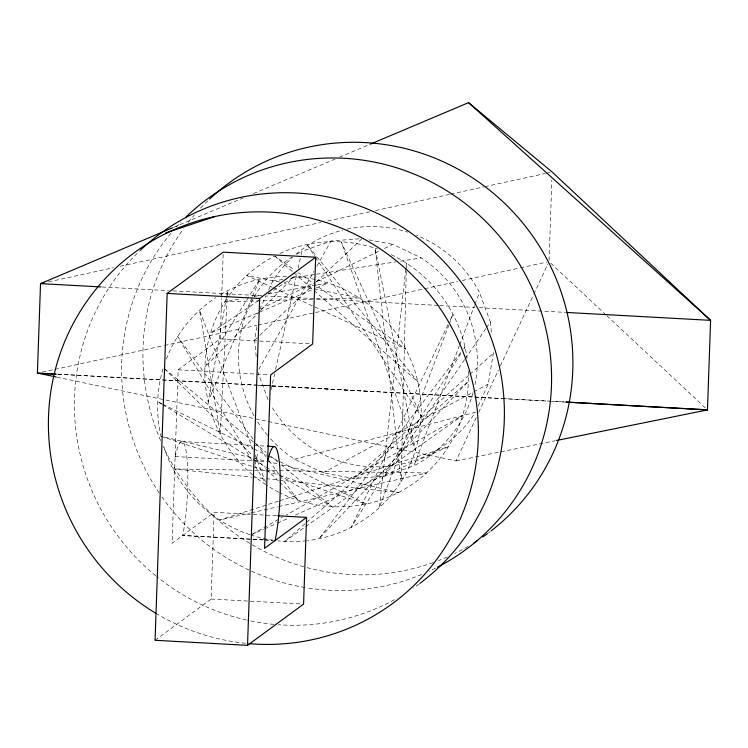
<?xml version="1.0" encoding="UTF-8"?>
<svg xmlns="http://www.w3.org/2000/svg" width="748" height="748" viewBox="0 0 748 748"><rect width="100%" height="100%" fill="white"/><g stroke="black" fill="none" stroke-linecap="round" stroke-linejoin="round"><path stroke-width="0.56" stroke-dasharray="3.74 2.81" d="M406.258 271.374L401.152 481.441L375.15 248.243L415.43 450.231L341.219 241.856L421.105 416.206L315.357 257.116M406.286 270.206L406.454 263.212L405.94 267.84M309.186 343.762L220.183 338.881L178.155 369.821L172.096 543.263L214.124 512.324L276.545 515.746M155.06 640.288L211.104 599.036L214.124 512.324M220.183 338.881L221.595 298.415M221.642 297.255L223.128 254.479M549.06 260.416L551.865 180.146M405.809 269L379.264 507.714L448.828 325.174M256.19 356.394L254.638 340.181L257.125 325.333M478.178 406.024L488.21 384.089L493.362 353.262L493.035 349.784M226.551 296.442L208.178 401.545L252.085 297.48M226.747 295.301L227.551 290.729L220.221 434.195L199.538 310.27L252.964 449.426M271.066 389.708L274.6 373.832M275.61 369.297L297.068 272.926M298.078 268.392L300.855 255.919M301.107 254.788L301.865 251.384L331.065 240.978L360.957 238.668M255.292 464.256L257.873 452.764M175.116 456.729L177.145 448.819A54.604 8.471 -86.9 0 1 187.374 462.834A54.604 8.471 -86.9 0 1 182.802 534.577L182.549 535.559L263.511 539.962M270.552 438.777A121.008 118.577 53.6 0 0 294.6 459.197L322.977 472.764L353.72 478.542L384.762 476.149L413.962 465.742L459.281 345.819M459.693 344.725L474.522 305.474M474.933 304.389L479.468 292.393A121.008 118.577 53.6 0 0 416.58 235.302M449.239 324.09L452.97 314.31L449.95 320.63M252.534 296.404L259.78 279.238L249.29 296.012M259.79 309.345L265.905 295.974L438.562 305.436M268.635 290.009L272.73 281.061A121.008 118.577 53.6 0 1 292.562 257.256M56.848 377.17L456.037 460.927L476.214 417.683M478.673 412.41L498.346 370.213M500.319 365.996L533.277 295.329M533.773 294.273L548.041 263.689M447.93 324.847L351.251 527.256L461.282 352.869M258.761 369.428L313.982 271.318M316.834 266.26L331.065 240.978M248.673 296.993L204.887 367.034L259.678 311.449M463.769 348.933L465.013 346.96L463.601 348.811M384.762 476.149L464.639 359.564M465.293 358.601L485.761 328.727M486.424 327.764L490.379 321.986L479.468 292.393M460.777 352.523L319.022 538.738L468.304 381.471L305.848 523.02M260.491 310.616L294.02 276.601A133.527 130.844 53.6 0 1 421.012 404.631A133.527 130.844 53.6 0 1 307.746 540.617M254.638 340.181L258.873 336.179M259.715 335.375L313.029 284.979M316.413 281.781L362.107 238.584M353.72 478.542L469.08 375.047M469.95 374.271L493.362 353.262M304.978 523.787L284.773 541.384L304.745 527.246M305.698 526.573L462.619 415.495L286.306 514.989M258.528 300.593L210.571 333.01L315.151 288.438M268.121 294.104L294.02 276.601M163.69 446.35A133.527 130.844 53.6 0 0 250.842 535.007L282.258 517.279M322.977 472.764L472.82 392.354M473.839 391.802L488.21 384.089M260.837 308.831L315.319 282.23M316.367 281.716L380.283 250.505M384.472 248.458L392.85 244.362L421.218 257.929A121.008 118.577 53.6 0 1 474.961 384.724M250.842 535.007L263.586 529.304M264.652 528.827L276.33 523.609M277.396 523.133L289.074 517.915M295.441 515.063L448.351 446.696L279.518 500.814M316.217 287.98L327.951 282.978L316.498 285.072M173.882 227.233L242.707 198.136M253.46 193.582L335.197 159.025M339.499 157.211L370.69 144.018M278.406 501.169L219.538 520.038L250.234 513.053M294.6 459.197L475.279 412.372A121.008 118.577 53.6 0 1 271.253 405.958M251.375 512.791L277.527 506.845M278.658 506.592L426.463 472.97L279.303 470.632M48.508 281.884L113.453 267.719M120.288 266.223L320.836 222.474M327.68 220.978L369.839 211.778M375.533 210.543L449.595 194.377M450.735 194.134L483.788 186.925M484.919 186.673L545.311 173.499M546.451 173.246L551.014 172.255M42.374 372.111L53.791 369.624M54.931 369.372L163.335 345.726M164.476 345.473L256.901 325.305M258.041 325.062L423.499 288.962M424.64 288.709L457.739 281.491M462.301 280.5L519.355 268.055M520.496 267.803L546.741 262.081M456.037 460.927L555.474 440.712M238.593 299.294L224.839 301.809L315.226 299.209M254.629 296.367L261.501 295.114M268.382 293.852L315.357 285.278M272.73 281.061L283.09 279.453M291.14 278.191L315.319 274.423M316.469 274.245L395.898 261.875M400.498 261.155L421.218 257.929M316.385 299.181L359.255 297.947L284.24 283.006M265.288 470.408L173.022 468.931L252.039 477.196M266.456 470.427L278.134 470.614M102.102 286.998L168.319 290.626M172.966 290.879L261.258 295.722M439.721 305.502L474.718 307.419M479.393 307.68L565.385 312.393M178.155 369.821L269.467 374.823M271.094 385.893L56.474 374.131L257.003 385.192M272.263 385.959L566.208 402.069M258.163 385.257L271 385.968M272.066 386.015L501.964 398.619M502.993 398.637L548.639 401.152M549.471 401.18L566.143 402.106M181.783 441.507L266.157 446.135M175.126 456.542L266.484 461.507M263.52 539.775L182.596 535.409M264.67 539.841L272.768 540.28M264.67 540.019L271.599 540.402M211.104 599.036L301.257 603.982M262.782 385.444L270.888 385.893M272.048 385.959L372.439 391.559M253.198 477.318L398.45 492.521L279.144 464.265M368.932 239.865L392.85 244.362M279.696 282.099L246.728 275.535L272.179 287.297M253.535 442.031L163.373 367.754A133.527 130.844 53.6 0 0 160.979 436.28L278.013 463.994M160.979 436.28L251.954 466.303M253.058 466.668L265.269 470.688M266.372 471.053L278.574 475.083M279.687 475.448L366.221 504.002L267.719 455.71M273.235 287.784L405.771 349.045L298.48 272.842M161.886 403.827L157.688 401.769L161.671 404.172M162.933 404.341L253.048 448.519M254.096 449.034L266.671 455.195M162.671 404.771L252.3 458.702M253.301 459.3L265.25 466.49M266.241 467.089L278.191 474.288M279.191 474.887L331.972 506.648L281.482 465.05M229.29 295.189A133.527 130.844 53.6 0 1 274.74 255.984L294.684 270.15M254.432 442.769L266.157 452.428M270.664 456.14L277.873 462.077M274.74 255.984L293.179 272.188M294.058 272.955L313.365 289.925M314.244 290.692L417.814 381.695L306.97 244.503L314.712 256.143M550.724 263.174L606.058 314.973M606.909 315.768L707.346 409.801M164.205 368.568L252.319 455.28M255.648 458.552L265.624 468.36M266.456 469.183L278.92 481.45M279.752 482.273L298.041 500.262L281.435 477.682M253.067 439.104L177.65 336.544L252.385 461.338M256.527 443.807L266.213 456.981M268.981 460.749L278.667 473.914M255.377 466.331L265.54 483.302M255.049 454.859L265.484 482.039M257.621 371.457L268.541 401.04M490.379 321.986L491.483 333.571M295.984 254.236A121.008 118.577 53.6 0 1 342.696 230.169M347.156 229.131A121.008 118.577 53.6 0 1 407.847 232.17M267.588 435.392A121.008 118.577 53.6 0 1 256.91 420.713M254.049 415.851A121.008 118.577 53.6 0 1 291.935 257.134M296.844 254.124A121.008 118.577 53.6 0 1 301.865 251.384M473.082 392.625A121.008 118.577 53.6 0 1 413.962 465.742M467.949 546.479A217.808 213.432 53.6 0 1 454.681 553.548M447.295 556.97A217.808 213.432 53.6 0 1 438.655 560.551M433.167 562.59A217.808 213.432 53.6 0 1 304.913 567.096M303.81 566.788A217.808 213.432 53.6 0 1 250.804 543.964M249.813 543.375A217.808 213.432 53.6 0 1 163.475 447.014M160.633 440.637A217.808 213.432 53.6 0 1 183.428 228.832M188.365 222.306A217.808 213.432 53.6 0 1 194.321 215.069M200.595 208.112A217.808 213.432 53.6 0 1 208.795 199.884M490.277 531.538A217.808 213.432 53.6 0 1 488.416 532.95M435.43 568.218A217.808 213.432 53.6 0 1 429.165 571.229M421.685 574.492A217.808 213.432 53.6 0 1 306.213 587.732M305.072 587.545A217.808 213.432 53.6 0 1 161.886 496.859M159.231 493.007A217.808 213.432 53.6 0 1 171.488 232.544M176.107 227.242A217.808 213.432 53.6 0 1 180.885 222.119M468.267 371.092A133.527 130.844 53.6 0 1 279.827 492.782M278.78 492.249A133.527 130.844 53.6 0 1 266.737 485.293M265.774 484.667A133.527 130.844 53.6 0 1 253.647 475.644M252.749 474.896A133.527 130.844 53.6 0 1 228.626 296.124M279.846 253.497A133.527 130.844 53.6 0 1 377.319 248.972M391.269 254.703A133.527 130.844 53.6 0 1 467.098 358.339M306.605 540.757A133.527 130.844 53.6 0 1 277.929 540.823M273.347 540.252A133.527 130.844 53.6 0 1 251.936 535.353M166.355 359.096A133.527 130.844 53.6 0 1 215.742 297.629M220.595 294.59A133.527 130.844 53.6 0 1 287.167 276.405M394.374 599.746A217.808 213.432 53.6 0 1 278.452 624.739M273.89 624.365A217.808 213.432 53.6 0 1 247.635 620.298M246.503 620.045A217.808 213.432 53.6 0 1 156.678 576.512M155.771 575.773A217.808 213.432 53.6 0 1 139.446 251.113M418.964 584.076A217.808 213.432 53.6 0 1 413.251 588.162M245.587 643.289A217.808 213.432 53.6 0 1 157.276 614.136"/><path stroke-width="1.12" d="M306.596 517.392L264.558 548.331L270.617 374.888L312.655 343.949L315.675 257.228L223.213 252.16L167.169 293.412L155.06 640.288L247.523 645.356L303.566 604.104L306.596 517.392L277.695 515.802M247.523 645.356L259.64 298.48L315.675 257.228M566.143 402.106L707.468 409.923L710.6 320.35L552.155 172.012L468.547 102.644L370.69 144.018M267.588 461.796L269.607 453.886A54.604 8.471 -86.9 0 1 279.836 467.902A54.604 8.471 -86.9 0 1 275.273 539.654L275.021 540.626M172.807 227.691L40.532 283.623L37.4 373.196L55.988 374.215M165.804 232.899L215.069 216.481M43.945 282.875L40.532 283.623L100.943 286.933M556.559 440.479L707.468 409.923M566.545 312.458L710.6 320.35L468.547 102.644M167.169 293.412L259.64 298.48M55.988 374.103L37.4 373.084L56.091 376.945M566.208 402.069L707.477 409.811M267.307 446.191L274.245 446.575M476.897 540.982A217.808 213.432 53.6 0 1 473.942 542.87M209.636 199.09A217.808 213.432 53.6 0 1 520.253 219.968A217.808 213.432 53.6 0 1 491.202 530.828M487.472 533.651A217.808 213.432 53.6 0 1 482.722 537.064M185.803 217.182A217.808 213.432 53.6 0 1 509.93 249.72A217.808 213.432 53.6 0 1 437.486 567.171M140.278 250.318A217.808 213.432 53.6 0 1 452.521 271.309A217.808 213.432 53.6 0 1 419.899 583.384M156.276 613.538A217.808 213.432 53.6 0 1 128.675 256.985A217.808 213.432 53.6 0 1 468.444 367.165A217.808 213.432 53.6 0 1 249.019 643.617"/></g></svg>
